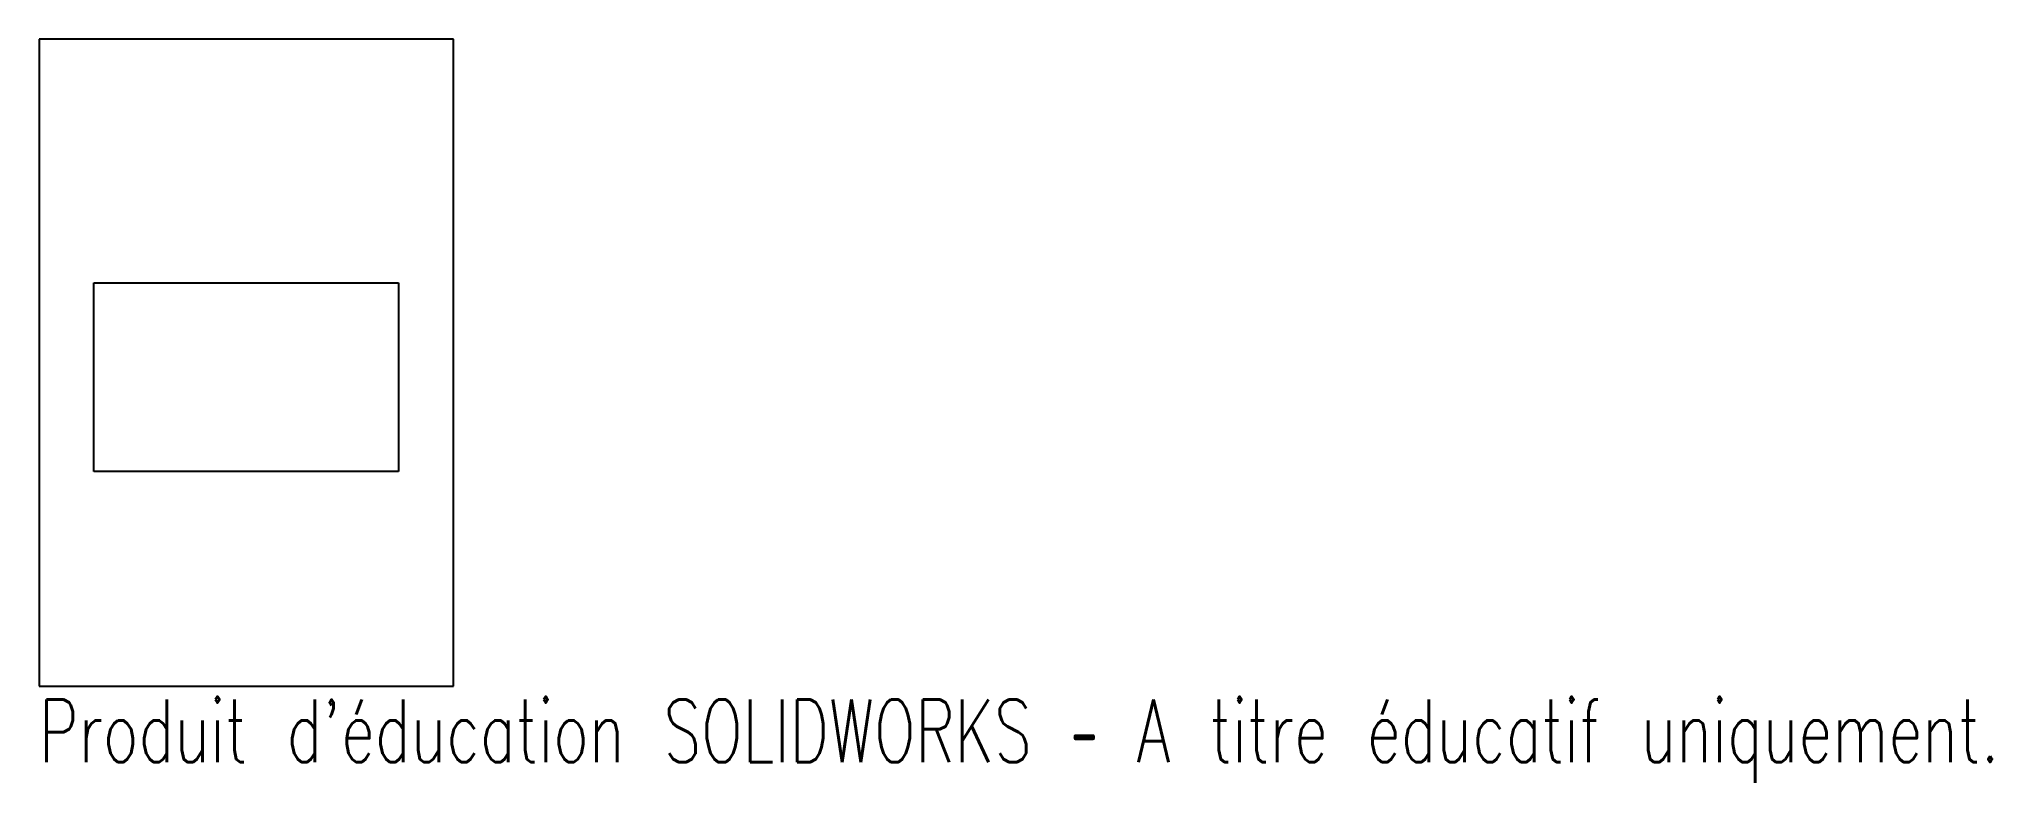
# Model space of a CAD drawing. Header units: millimetres. Extents: x -16 to 135, y -32 to 25.
import ezdxf

# ---------------------------------------------------------------- set-up
doc = ezdxf.new("R2010")
doc.units = ezdxf.units.MM
doc.styles.add('SLDTEXTSTYLE0', font='TXT', dxfattribs={"width": 0.7, "bigfont": 'bigfont'})

msp = doc.modelspace()

# ---------------------------------------------------------------- linework, layer by layer
at = {"color": 7, "linetype": 'Continuous', "lineweight": 25}
for p, q in [((-16, 25), (-16, -25)), ((16, 25), (-16, 25)), ((16, -25), (16, 25)), ((-11.76, 6.16), (11.76, 6.16)), ((-11.76, -8.41), (-11.76, 6.16)), ((11.76, 6.16), (11.76, -8.41)), ((11.76, -8.41), (-11.76, -8.41)), ((-16, -25), (16, -25))]:
    msp.add_line(p, q, dxfattribs=at)

# ---------------------------------------------------------------- texts
at = {"color": 7, "linetype": 'Continuous', "insert": (-16, -26.02), "char_height": 4.8336, "attachment_point": 1, "style": 'SLDTEXTSTYLE0'}
msp.add_mtext("Produit d'éducation SOLIDWORKS – A titre éducatif uniquement.", dxfattribs=at)

doc.saveas('drawing.dxf')
